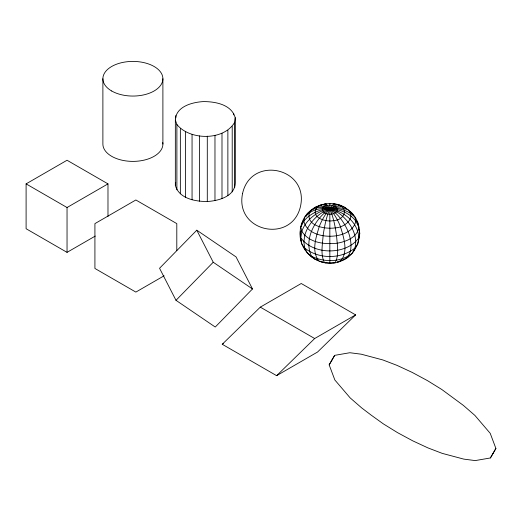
<?xml version="1.0" encoding="UTF-8"?>
<svg xmlns="http://www.w3.org/2000/svg" width="522" height="522" viewBox="0 0 522 522"><rect width="100%" height="100%" fill="white"/><g stroke="black" fill="none" stroke-linecap="round" stroke-linejoin="round"><path stroke-width="0.78" d="M175.346 120.047C175.77 106.54 192.187 102.234 203.267 101.601C215.162 101.516 231.598 104.452 235.22 117.724L235.22 183.052C234.796 196.559 218.379 200.866 207.293 201.499C195.398 201.59 178.968 198.654 175.346 185.375L175.346 120.047L176.886 124.477L176.886 189.812M175.346 185.375L175.679 182.367M234.717 187.568L234.717 122.239L235.22 117.724M301.227 226.555C304.189 205.798 332.644 196.311 348.213 209.909C367.534 223.423 360.604 257.627 337.336 262.077L340.448 260.7M300.346 231.115C297.331 251.989 321.167 269.411 340.448 261.287C348.709 251.748 343.639 237.36 340.448 226.639C337.212 218.137 331.888 210.444 325.956 203.776L319.229 205.427M333.721 262.938L335.326 262.514C339.339 254.221 337.108 244.427 336.559 235.598C335.228 226.496 333.467 217.354 329.839 208.859L325.956 205.812L322.335 204.637L314.838 207.371L312.025 209.981M305.853 216.486L307.334 213.609L310.283 211.39M329.167 364.865L334.661 355.358L349.844 352.728L361.257 354.197L382.828 359.939L397.02 365.374L412.269 372.447L427.538 380.675L441.782 389.484L463.353 405.379L474.896 415.414L490.223 433.338L495.9 448.45L490.406 457.957L475.222 460.587L463.817 459.119L442.238 453.377L428.047 447.941L412.798 440.868L397.529 432.64L383.285 423.831L371.038 415.023L361.713 407.936L350.171 397.901L334.843 379.977L329.167 364.865L331.914 360.108M332.005 359.952L334.661 355.358M490.406 457.957L493.062 453.364M493.153 453.207L495.9 448.45M176.886 124.477C189.701 140.562 224.068 140.868 234.717 122.239M303.086 220.956C298.675 227.853 300.202 236.459 301.84 244.028L304.737 248.067L307.334 253.111L314.838 259.343L318.498 260.471M196.794 230.195L159.556 268.269L175.999 300.32L215.253 327.033L252.491 288.96L236.048 256.909L196.794 230.195L213.237 262.246L252.491 288.96M175.999 300.32L213.237 262.246M222.242 344.279L260.302 307.138L301.24 283.498L355.613 314.89L317.559 352.03L276.621 375.67L222.242 344.279L223.657 343.463M276.621 375.67L314.675 338.53L355.613 314.89M353.211 251.128L354.36 250.038M95.278 236.061L67.038 252.361L26.1 228.727L26.1 183.881L67.038 160.247L107.982 183.881L107.982 216.493M26.1 183.881L67.038 207.521L107.982 183.881M164.097 275.792L135.857 292.092L94.919 268.458L94.919 223.618L135.857 199.978L176.801 223.618L176.801 250.521M346.869 257.333L348.213 256.804M341.401 206.503L340.448 205.427L337.336 204.637C319.131 212.108 302.245 236.583 311.464 256.217C324.129 262.586 341.14 262.429 352.343 253.111L354.934 248.067L357.831 244.028L359.841 233.36L358.816 228.871M342.641 260.021C353.812 255.95 351.645 240.609 348.213 231.716C343.078 219.769 333.421 206.497 319.229 206.014L316.847 207.808L311.464 209.909L309.344 212.865L304.737 217.224L303.85 221.106L300.855 227.018L301.84 231.35L300.855 237.843C313.128 255.265 346.549 255.265 358.816 237.843C357.694 217.563 335.222 206.066 316.847 207.808C309.827 217.335 326.439 222.679 333.721 220.506C344.239 220.493 349.714 207.652 337.336 204.637M324.345 204.2L325.917 204.082M335.326 262.514L329.839 262.931L324.345 262.514L319.229 261.287C310.962 251.748 316.038 237.36 319.229 226.639C322.465 218.137 327.79 210.444 333.721 203.776L335.326 204.2L333.76 204.082M325.956 262.938L324.345 262.514C320.338 254.221 322.57 244.427 323.111 235.598C324.443 226.496 326.211 217.354 329.839 208.859C334.622 206.288 341.46 204.383 345.962 208.415M312.808 257.333L311.464 256.804L310.616 255.623M320.469 261.248L322.335 262.077M260.302 307.138L314.675 338.53M349.394 211.39L352.343 213.609L353.453 215.769M305.892 250.58L304.737 249.49L304.385 247.937M356.18 220.382L357.831 222.685L358.699 228.101M300.855 239.696L301.52 241.014M329.839 203.482L329.839 263.238M233.68 113.294L233.68 114.905M232.212 126.52L232.212 191.855M227.873 130.285L227.873 195.613M221.994 133.273L221.994 198.601M214.973 135.283L214.973 200.611M207.293 136.17L207.293 201.499M199.476 135.883L199.476 201.211M192.057 134.435L192.057 199.763M185.532 131.929L185.532 197.257M180.358 128.536L180.358 193.864M175.842 115.532L175.842 117.952M162.897 78.731L162.897 144.065M102.886 78.731L102.886 144.065A30.002 17.324 0 0 0 134.193 161.37A30.002 17.324 0 0 0 162.779 142.558M67.038 207.521L67.038 252.361M304.737 235.383L303.85 242.019L304.737 248.067C318.609 259.323 341.062 259.323 354.934 248.067C357.975 236.218 351.404 224.29 342.83 216.473C333.995 207.632 319.816 205.942 309.344 212.865C305.912 226.424 325.924 229.36 335.326 227.866C343.802 227.69 356.441 218.457 348.213 209.909C331.346 202.888 307.673 213.942 301.84 231.35C309.096 242.984 324.867 244.655 337.336 243.18C346.21 241.595 357.707 237.34 358.816 227.018L355.821 221.106L354.934 217.224C341.76 203.143 315.523 206.725 303.85 221.106C307.915 241.308 351.763 241.308 355.821 221.106C349.753 213.048 339.737 209.041 329.839 208.859C317.95 213.198 308.3 223.201 304.737 235.383M242.593 193.381C234.352 232.003 292.176 244.25 300.561 206.059C308.802 167.438 250.978 155.191 242.593 193.381M322.335 208.532C321.806 215.547 334.256 215.88 337.336 210.855C337.871 203.841 325.415 203.508 322.335 208.532M111.675 90.985A30.002 17.324 0 0 0 161.872 83.213A30.002 17.324 0 0 0 125.123 62.001A30.002 17.324 0 0 0 111.675 90.985"/></g></svg>
